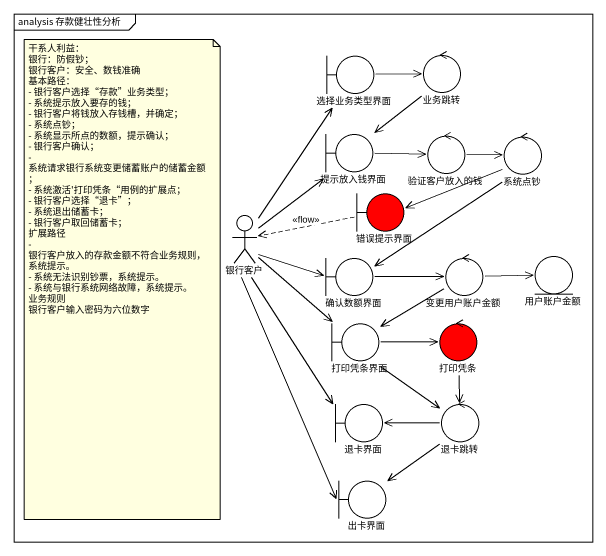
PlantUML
@startuml
mainframe analysis 存款健壮性分析
boundary 选择业务类型界面
control 业务跳转
boundary 提示放入钱界面
control 验证客户放入的钱
control 系统点钞
boundary 错误提示界面 #FF0000
actor 银行客户
boundary 确认数额界面
control 变更用户账户金额
entity 用户账户金额
boundary 打印凭条界面
control 打印凭条 #FF0000
boundary 退卡界面
control 退卡跳转
boundary 出卡界面
选择业务类型界面 -right-> 业务跳转
业务跳转 --> 提示放入钱界面
提示放入钱界面 -right-> 验证客户放入的钱
验证客户放入的钱 -right-> 系统点钞
系统点钞 -left-> 错误提示界面
系统点钞 --> 确认数额界面
错误提示界面 .left.> 银行客户 : <<flow>>
银行客户 -up-> 选择业务类型界面
银行客户 -up-> 提示放入钱界面
银行客户 -right-> 确认数额界面
银行客户 --> 打印凭条界面
银行客户 --> 退卡界面
银行客户 --> 出卡界面
确认数额界面 -right-> 变更用户账户金额
变更用户账户金额 -right-> 用户账户金额
变更用户账户金额 --> 打印凭条界面
打印凭条界面 -right-> 打印凭条
打印凭条界面 --> 退卡跳转
打印凭条 --> 退卡跳转
退卡跳转 -left-> 退卡界面
退卡跳转 --> 出卡界面
note as N1
  干系人利益：
  银行：防假钞；
  银行客户：安全、数钱准确
  基本路径：
  - 银行客户选择“存款”业务类型；
  - 系统提示放入要存的钱；
  - 银行客户将钱放入存钱槽，并确定；
  - 系统点钞；
  - 系统显示所点的数额，提示确认；
  - 银行客户确认；
  - 系统请求银行系统变更储蓄账户的储蓄金额；
  - 系统激活'打印凭条“用例的扩展点；
  - 银行客户选择“退卡”；
  - 系统退出储蓄卡；
  - 银行客户取回储蓄卡；
  扩展路径
  - 银行客户放入的存款金额不符合业务规则，系统提示。
  - 系统无法识别钞票，系统提示。
  - 系统与银行系统网络故障，系统提示。
  业务规则
  银行客户输入密码为六位数字
end note
@enduml
